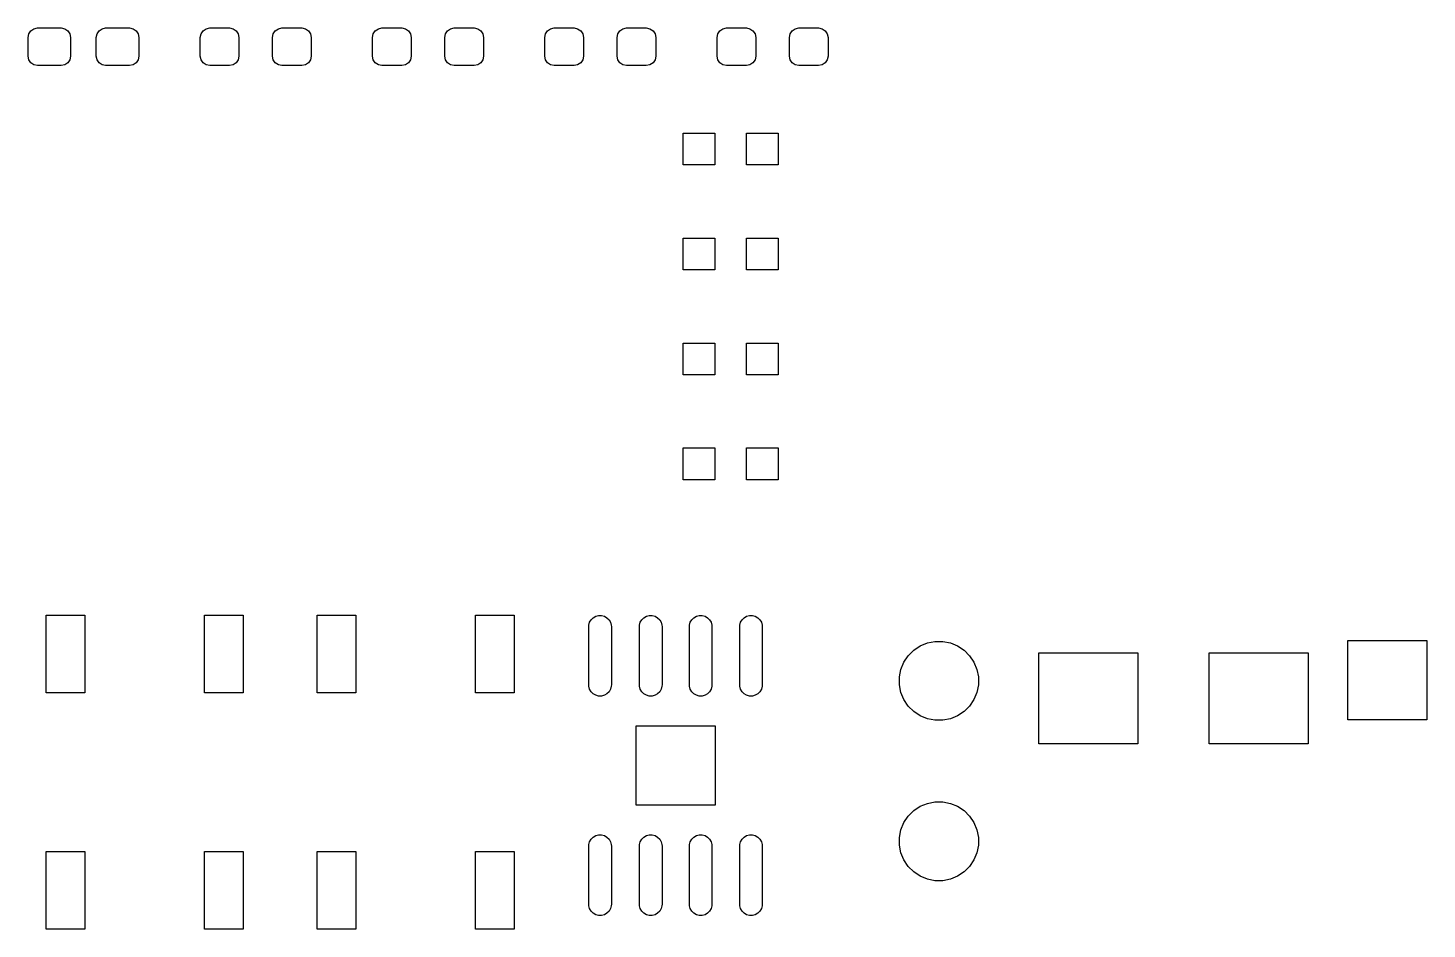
# Model space of a CAD drawing. Header units: inches. Extents: x 5.8 to 18, y -6.4 to -1.3.
# Drawn here: x 8.495 to 9.886, y -4.04 to -3.144 of the extents above; entities that cross this region are included whole.
import ezdxf

# ---------------------------------------------------------------- set-up
doc = ezdxf.new("R2010")
doc.units = ezdxf.units.IN
doc.header["$MEASUREMENT"] = 0
doc.layers.add('F.Cu', color=13, linetype='CONTINUOUS', true_color=0xc83434)

msp = doc.modelspace()

# ---------------------------------------------------------------- linework, layer by layer
at = {"layer": 'F.Cu', "linetype": 'CONTINUOUS'}
for p, q in [((8.4951, -3.1536), (8.4958, -3.1501)), ((8.4951, -3.1723), (8.4951, -3.1536)), ((8.4958, -3.1501), (8.4978, -3.147)), ((8.4978, -3.147), (8.5009, -3.145)), ((8.5009, -3.145), (8.5044, -3.1443)), ((8.5044, -3.1443), (8.5281, -3.1443)), ((8.5281, -3.1443), (8.5316, -3.145)), ((8.5316, -3.145), (8.5347, -3.147)), ((8.5347, -3.147), (8.5367, -3.1501)), ((8.5367, -3.1501), (8.5374, -3.1536)), ((8.5374, -3.1536), (8.5374, -3.1723)), ((8.563, -3.1536), (8.5637, -3.1501)), ((8.563, -3.1723), (8.563, -3.1536)), ((8.5637, -3.1501), (8.5657, -3.147)), ((8.5657, -3.147), (8.5688, -3.145)), ((8.5688, -3.145), (8.5723, -3.1443)), ((8.5723, -3.1443), (8.596, -3.1443)), ((8.596, -3.1443), (8.5995, -3.145)), ((8.5995, -3.145), (8.6026, -3.147)), ((8.6026, -3.147), (8.6046, -3.1501)), ((8.6046, -3.1501), (8.6053, -3.1536)), ((8.6053, -3.1536), (8.6053, -3.1723)), ((8.6663, -3.1536), (8.6671, -3.1501)), ((8.6663, -3.1723), (8.6663, -3.1536)), ((8.6671, -3.1501), (8.6691, -3.147)), ((8.6691, -3.147), (8.6721, -3.145)), ((8.6721, -3.145), (8.6757, -3.1443)), ((8.6757, -3.1443), (8.6954, -3.1443)), ((8.6954, -3.1443), (8.699, -3.145)), ((8.699, -3.145), (8.702, -3.147)), ((8.702, -3.147), (8.704, -3.1501)), ((8.704, -3.1501), (8.7047, -3.1536)), ((8.7047, -3.1536), (8.7047, -3.1723)), ((8.7382, -3.1536), (8.7389, -3.1501)), ((8.7382, -3.1723), (8.7382, -3.1536)), ((8.7389, -3.1501), (8.7409, -3.147)), ((8.7409, -3.147), (8.744, -3.145)), ((8.744, -3.145), (8.7475, -3.1443)), ((8.7475, -3.1443), (8.7672, -3.1443)), ((8.7672, -3.1443), (8.7708, -3.145)), ((8.7708, -3.145), (8.7738, -3.147)), ((8.7738, -3.147), (8.7759, -3.1501)), ((8.7759, -3.1501), (8.7766, -3.1536)), ((8.7766, -3.1536), (8.7766, -3.1723)), ((8.8376, -3.1536), (8.8383, -3.1501)), ((8.8376, -3.1723), (8.8376, -3.1536)), ((8.8383, -3.1501), (8.8403, -3.147)), ((8.8403, -3.147), (8.8434, -3.145)), ((8.8434, -3.145), (8.8469, -3.1443)), ((8.8469, -3.1443), (8.8666, -3.1443)), ((8.8666, -3.1443), (8.8702, -3.145)), ((8.8702, -3.145), (8.8732, -3.147)), ((8.8732, -3.147), (8.8753, -3.1501)), ((8.8753, -3.1501), (8.876, -3.1536)), ((8.876, -3.1536), (8.876, -3.1723)), ((8.9094, -3.1536), (8.9102, -3.1501)), ((8.9094, -3.1723), (8.9094, -3.1536)), ((8.9102, -3.1501), (8.9122, -3.147)), ((8.9122, -3.147), (8.9152, -3.145)), ((8.9152, -3.145), (8.9188, -3.1443)), ((8.9188, -3.1443), (8.9385, -3.1443)), ((8.9385, -3.1443), (8.9421, -3.145)), ((8.9421, -3.145), (8.9451, -3.147)), ((8.9451, -3.147), (8.9471, -3.1501)), ((8.9471, -3.1501), (8.9478, -3.1536)), ((8.9478, -3.1536), (8.9478, -3.1723)), ((9.0089, -3.1536), (9.0096, -3.1501)), ((9.0089, -3.1723), (9.0089, -3.1536)), ((9.0096, -3.1501), (9.0116, -3.147)), ((9.0116, -3.147), (9.0146, -3.145)), ((9.0146, -3.145), (9.0182, -3.1443)), ((9.0182, -3.1443), (9.0379, -3.1443)), ((9.0379, -3.1443), (9.0415, -3.145)), ((9.0415, -3.145), (9.0445, -3.147)), ((9.0445, -3.147), (9.0465, -3.1501)), ((9.0465, -3.1501), (9.0472, -3.1536)), ((9.0472, -3.1536), (9.0472, -3.1723)), ((9.0807, -3.1536), (9.0814, -3.1501)), ((9.0807, -3.1723), (9.0807, -3.1536)), ((9.0814, -3.1501), (9.0834, -3.147)), ((9.0834, -3.147), (9.0865, -3.145)), ((9.0865, -3.145), (9.0901, -3.1443)), ((9.0901, -3.1443), (9.1097, -3.1443)), ((9.1097, -3.1443), (9.1133, -3.145)), ((9.1133, -3.145), (9.1164, -3.147)), ((9.1164, -3.147), (9.1184, -3.1501)), ((9.1184, -3.1501), (9.1191, -3.1536)), ((9.1191, -3.1536), (9.1191, -3.1723)), ((9.1801, -3.1536), (9.1808, -3.1501)), ((9.1801, -3.1723), (9.1801, -3.1536)), ((9.1808, -3.1501), (9.1829, -3.147)), ((9.1829, -3.147), (9.1859, -3.145)), ((9.1859, -3.145), (9.1895, -3.1443)), ((9.1895, -3.1443), (9.2092, -3.1443)), ((9.2092, -3.1443), (9.2127, -3.145)), ((9.2127, -3.145), (9.2158, -3.147)), ((9.2158, -3.147), (9.2178, -3.1501)), ((9.2178, -3.1501), (9.2185, -3.1536)), ((9.2185, -3.1536), (9.2185, -3.1723)), ((9.252, -3.1536), (9.2527, -3.1501)), ((9.252, -3.1723), (9.252, -3.1536)), ((9.2527, -3.1501), (9.2547, -3.147)), ((9.2547, -3.147), (9.2577, -3.145)), ((9.2577, -3.145), (9.2613, -3.1443)), ((9.2613, -3.1443), (9.281, -3.1443)), ((9.281, -3.1443), (9.2846, -3.145)), ((9.2846, -3.145), (9.2876, -3.147)), ((9.2876, -3.147), (9.2896, -3.1501)), ((9.2896, -3.1501), (9.2904, -3.1536)), ((9.2904, -3.1536), (9.2904, -3.1723)), ((8.4958, -3.1759), (8.4951, -3.1723)), ((8.4978, -3.179), (8.4958, -3.1759)), ((8.5009, -3.181), (8.4978, -3.179)), ((8.5044, -3.1817), (8.5009, -3.181)), ((8.5281, -3.1817), (8.5044, -3.1817)), ((8.5316, -3.181), (8.5281, -3.1817)), ((8.5347, -3.179), (8.5316, -3.181)), ((8.5367, -3.1759), (8.5347, -3.179)), ((8.5374, -3.1723), (8.5367, -3.1759)), ((8.5637, -3.1759), (8.563, -3.1723)), ((8.5657, -3.179), (8.5637, -3.1759)), ((8.5688, -3.181), (8.5657, -3.179)), ((8.5723, -3.1817), (8.5688, -3.181)), ((8.596, -3.1817), (8.5723, -3.1817)), ((8.5995, -3.181), (8.596, -3.1817)), ((8.6026, -3.179), (8.5995, -3.181)), ((8.6046, -3.1759), (8.6026, -3.179)), ((8.6053, -3.1723), (8.6046, -3.1759)), ((8.6671, -3.1759), (8.6663, -3.1723)), ((8.6691, -3.179), (8.6671, -3.1759)), ((8.6721, -3.181), (8.6691, -3.179)), ((8.6757, -3.1817), (8.6721, -3.181)), ((8.6954, -3.1817), (8.6757, -3.1817)), ((8.699, -3.181), (8.6954, -3.1817)), ((8.702, -3.179), (8.699, -3.181)), ((8.704, -3.1759), (8.702, -3.179)), ((8.7047, -3.1723), (8.704, -3.1759)), ((8.7389, -3.1759), (8.7382, -3.1723)), ((8.7409, -3.179), (8.7389, -3.1759)), ((8.744, -3.181), (8.7409, -3.179)), ((8.7475, -3.1817), (8.744, -3.181)), ((8.7672, -3.1817), (8.7475, -3.1817)), ((8.7708, -3.181), (8.7672, -3.1817)), ((8.7738, -3.179), (8.7708, -3.181)), ((8.7759, -3.1759), (8.7738, -3.179)), ((8.7766, -3.1723), (8.7759, -3.1759)), ((8.8383, -3.1759), (8.8376, -3.1723)), ((8.8403, -3.179), (8.8383, -3.1759)), ((8.8434, -3.181), (8.8403, -3.179)), ((8.8469, -3.1817), (8.8434, -3.181)), ((8.8666, -3.1817), (8.8469, -3.1817)), ((8.8702, -3.181), (8.8666, -3.1817)), ((8.8732, -3.179), (8.8702, -3.181)), ((8.8753, -3.1759), (8.8732, -3.179)), ((8.876, -3.1723), (8.8753, -3.1759)), ((8.9102, -3.1759), (8.9094, -3.1723)), ((8.9122, -3.179), (8.9102, -3.1759)), ((8.9152, -3.181), (8.9122, -3.179)), ((8.9188, -3.1817), (8.9152, -3.181)), ((8.9385, -3.1817), (8.9188, -3.1817)), ((8.9421, -3.181), (8.9385, -3.1817)), ((8.9451, -3.179), (8.9421, -3.181)), ((8.9471, -3.1759), (8.9451, -3.179)), ((8.9478, -3.1723), (8.9471, -3.1759)), ((9.0096, -3.1759), (9.0089, -3.1723)), ((9.0116, -3.179), (9.0096, -3.1759)), ((9.0146, -3.181), (9.0116, -3.179)), ((9.0182, -3.1817), (9.0146, -3.181)), ((9.0379, -3.1817), (9.0182, -3.1817)), ((9.0415, -3.181), (9.0379, -3.1817)), ((9.0445, -3.179), (9.0415, -3.181)), ((9.0465, -3.1759), (9.0445, -3.179)), ((9.0472, -3.1723), (9.0465, -3.1759)), ((9.0814, -3.1759), (9.0807, -3.1723)), ((9.0834, -3.179), (9.0814, -3.1759)), ((9.0865, -3.181), (9.0834, -3.179)), ((9.0901, -3.1817), (9.0865, -3.181)), ((9.1097, -3.1817), (9.0901, -3.1817)), ((9.1133, -3.181), (9.1097, -3.1817)), ((9.1164, -3.179), (9.1133, -3.181)), ((9.1184, -3.1759), (9.1164, -3.179)), ((9.1191, -3.1723), (9.1184, -3.1759)), ((9.1808, -3.1759), (9.1801, -3.1723)), ((9.1829, -3.179), (9.1808, -3.1759)), ((9.1859, -3.181), (9.1829, -3.179)), ((9.1895, -3.1817), (9.1859, -3.181)), ((9.2092, -3.1817), (9.1895, -3.1817)), ((9.2127, -3.181), (9.2092, -3.1817)), ((9.2158, -3.179), (9.2127, -3.181)), ((9.2178, -3.1759), (9.2158, -3.179)), ((9.2185, -3.1723), (9.2178, -3.1759)), ((9.2527, -3.1759), (9.252, -3.1723)), ((9.2547, -3.179), (9.2527, -3.1759)), ((9.2577, -3.181), (9.2547, -3.179)), ((9.2613, -3.1817), (9.2577, -3.181)), ((9.281, -3.1817), (9.2613, -3.1817)), ((9.2846, -3.181), (9.281, -3.1817)), ((9.2876, -3.179), (9.2846, -3.181)), ((9.2896, -3.1759), (9.2876, -3.179)), ((9.2904, -3.1723), (9.2896, -3.1759)), ((9.1463, -3.2803), (9.1463, -3.2488)), ((9.1463, -3.2488), (9.1778, -3.2488)), ((9.1778, -3.2488), (9.1778, -3.2803)), ((9.2093, -3.2803), (9.2093, -3.2488)), ((9.2093, -3.2488), (9.2407, -3.2488)), ((9.2407, -3.2488), (9.2407, -3.2803)), ((9.1778, -3.2803), (9.1463, -3.2803)), ((9.2407, -3.2803), (9.2093, -3.2803)), ((9.1463, -3.3846), (9.1463, -3.3531)), ((9.1463, -3.3531), (9.1778, -3.3531)), ((9.1778, -3.3531), (9.1778, -3.3846)), ((9.2093, -3.3846), (9.2093, -3.3531)), ((9.2093, -3.3531), (9.2407, -3.3531)), ((9.2407, -3.3531), (9.2407, -3.3846)), ((9.1778, -3.3846), (9.1463, -3.3846)), ((9.2407, -3.3846), (9.2093, -3.3846)), ((9.1463, -3.489), (9.1463, -3.4575)), ((9.1463, -3.4575), (9.1778, -3.4575)), ((9.1778, -3.4575), (9.1778, -3.489)), ((9.2093, -3.489), (9.2093, -3.4575)), ((9.2093, -3.4575), (9.2407, -3.4575)), ((9.2407, -3.4575), (9.2407, -3.489)), ((9.1778, -3.489), (9.1463, -3.489)), ((9.2407, -3.489), (9.2093, -3.489)), ((9.1463, -3.5933), (9.1463, -3.5618)), ((9.1463, -3.5618), (9.1778, -3.5618)), ((9.1778, -3.5618), (9.1778, -3.5933)), ((9.2093, -3.5933), (9.2093, -3.5618)), ((9.2093, -3.5618), (9.2407, -3.5618)), ((9.2407, -3.5618), (9.2407, -3.5933)), ((9.1778, -3.5933), (9.1463, -3.5933)), ((9.2407, -3.5933), (9.2093, -3.5933)), ((8.513, -3.8053), (8.513, -3.7281)), ((8.513, -3.7281), (8.5516, -3.7281)), ((8.5516, -3.7281), (8.5516, -3.8053)), ((8.6705, -3.8053), (8.6705, -3.7281)), ((8.6705, -3.7281), (8.7091, -3.7281)), ((8.7091, -3.7281), (8.7091, -3.8053)), ((8.7825, -3.8053), (8.7825, -3.7281)), ((8.7825, -3.7281), (8.8211, -3.7281)), ((8.8211, -3.7281), (8.8211, -3.8053)), ((8.94, -3.8053), (8.94, -3.7281)), ((8.94, -3.7281), (8.9785, -3.7281)), ((8.9785, -3.7281), (8.9785, -3.8053)), ((9.0526, -3.7394), (9.0527, -3.7379)), ((9.0526, -3.7972), (9.0526, -3.7394)), ((9.0527, -3.7379), (9.0534, -3.7351)), ((9.0534, -3.7351), (9.0549, -3.7325)), ((9.0549, -3.7325), (9.0569, -3.7305)), ((9.0569, -3.7305), (9.0595, -3.729)), ((9.0595, -3.729), (9.0623, -3.7282)), ((9.0623, -3.7282), (9.0652, -3.7282)), ((9.0652, -3.7282), (9.0681, -3.729)), ((9.0681, -3.729), (9.0706, -3.7305)), ((9.0706, -3.7305), (9.0727, -3.7325)), ((9.0727, -3.7325), (9.0741, -3.7351)), ((9.0741, -3.7351), (9.0749, -3.7379)), ((9.0749, -3.7379), (9.075, -3.7394)), ((9.075, -3.7394), (9.075, -3.7972)), ((9.103, -3.7379), (9.1038, -3.7351)), ((9.103, -3.7394), (9.103, -3.7379)), ((9.103, -3.7972), (9.103, -3.7394)), ((9.1038, -3.7351), (9.1053, -3.7325)), ((9.1053, -3.7325), (9.1073, -3.7305)), ((9.1073, -3.7305), (9.1099, -3.729)), ((9.1099, -3.729), (9.1127, -3.7282)), ((9.1127, -3.7282), (9.1156, -3.7282)), ((9.1156, -3.7282), (9.1185, -3.729)), ((9.1185, -3.729), (9.121, -3.7305)), ((9.121, -3.7305), (9.1231, -3.7325)), ((9.1231, -3.7325), (9.1245, -3.7351)), ((9.1245, -3.7351), (9.1253, -3.7379)), ((9.1253, -3.7379), (9.1254, -3.7394)), ((9.1254, -3.7394), (9.1254, -3.7972)), ((9.1526, -3.7394), (9.1527, -3.7379)), ((9.1526, -3.7972), (9.1526, -3.7394)), ((9.1527, -3.7379), (9.1534, -3.7351)), ((9.1534, -3.7351), (9.1549, -3.7325)), ((9.1549, -3.7325), (9.1569, -3.7305)), ((9.1569, -3.7305), (9.1595, -3.729)), ((9.1595, -3.729), (9.1623, -3.7282)), ((9.1623, -3.7282), (9.1652, -3.7282)), ((9.1652, -3.7282), (9.1681, -3.729)), ((9.1681, -3.729), (9.1706, -3.7305)), ((9.1706, -3.7305), (9.1727, -3.7325)), ((9.1727, -3.7325), (9.1741, -3.7351)), ((9.1741, -3.7351), (9.1749, -3.7379)), ((9.1749, -3.7379), (9.175, -3.7394)), ((9.175, -3.7394), (9.175, -3.7972)), ((9.2026, -3.7394), (9.2027, -3.7379)), ((9.2026, -3.7972), (9.2026, -3.7394)), ((9.2027, -3.7379), (9.2034, -3.7351)), ((9.2034, -3.7351), (9.2049, -3.7325)), ((9.2049, -3.7325), (9.2069, -3.7305)), ((9.2069, -3.7305), (9.2095, -3.729)), ((9.2095, -3.729), (9.2123, -3.7282)), ((9.2123, -3.7282), (9.2152, -3.7282)), ((9.2152, -3.7282), (9.2181, -3.729)), ((9.2181, -3.729), (9.2206, -3.7305)), ((9.2206, -3.7305), (9.2227, -3.7325)), ((9.2227, -3.7325), (9.2241, -3.7351)), ((9.2241, -3.7351), (9.2249, -3.7379)), ((9.2249, -3.7379), (9.225, -3.7394)), ((9.225, -3.7394), (9.225, -3.7972)), ((9.3892, -3.7556), (9.3967, -3.7541)), ((9.3967, -3.7541), (9.4044, -3.7541)), ((9.4044, -3.7541), (9.412, -3.7556)), ((9.8071, -3.8319), (9.8071, -3.7531)), ((9.8071, -3.7531), (9.8858, -3.7531)), ((9.8858, -3.7531), (9.8858, -3.8319)), ((9.3659, -3.7747), (9.3702, -3.7683)), ((9.3702, -3.7683), (9.3756, -3.7629)), ((9.3756, -3.7629), (9.382, -3.7586)), ((9.382, -3.7586), (9.3892, -3.7556)), ((9.412, -3.7556), (9.4191, -3.7586)), ((9.4191, -3.7586), (9.4256, -3.7629)), ((9.4256, -3.7629), (9.431, -3.7683)), ((9.431, -3.7683), (9.4353, -3.7747)), ((9.5, -3.8559), (9.5, -3.7654)), ((9.5, -3.7654), (9.5984, -3.7654)), ((9.5984, -3.7654), (9.5984, -3.8559)), ((9.6693, -3.8559), (9.6693, -3.7654)), ((9.6693, -3.7654), (9.7677, -3.7654)), ((9.7677, -3.7654), (9.7677, -3.8559)), ((9.3614, -3.7894), (9.3629, -3.7819)), ((9.3629, -3.7819), (9.3659, -3.7747)), ((9.4353, -3.7747), (9.4383, -3.7819)), ((9.4383, -3.7819), (9.4398, -3.7894)), ((9.3614, -3.7972), (9.3614, -3.7894)), ((9.4398, -3.7894), (9.4398, -3.7972)), ((8.5516, -3.8053), (8.513, -3.8053)), ((8.7091, -3.8053), (8.6705, -3.8053)), ((8.8211, -3.8053), (8.7825, -3.8053)), ((8.9785, -3.8053), (8.94, -3.8053)), ((9.0527, -3.7987), (9.0526, -3.7972)), ((9.0534, -3.8015), (9.0527, -3.7987)), ((9.0549, -3.8041), (9.0534, -3.8015)), ((9.0569, -3.8061), (9.0549, -3.8041)), ((9.0595, -3.8076), (9.0569, -3.8061)), ((9.0623, -3.8084), (9.0595, -3.8076)), ((9.0652, -3.8084), (9.0623, -3.8084)), ((9.0681, -3.8076), (9.0652, -3.8084)), ((9.0706, -3.8061), (9.0681, -3.8076)), ((9.0727, -3.8041), (9.0706, -3.8061)), ((9.0741, -3.8015), (9.0727, -3.8041)), ((9.0749, -3.7987), (9.0741, -3.8015)), ((9.075, -3.7972), (9.0749, -3.7987)), ((9.103, -3.7987), (9.103, -3.7972)), ((9.1038, -3.8015), (9.103, -3.7987)), ((9.1053, -3.8041), (9.1038, -3.8015)), ((9.1073, -3.8061), (9.1053, -3.8041)), ((9.1099, -3.8076), (9.1073, -3.8061)), ((9.1127, -3.8084), (9.1099, -3.8076)), ((9.1156, -3.8084), (9.1127, -3.8084)), ((9.1185, -3.8076), (9.1156, -3.8084)), ((9.121, -3.8061), (9.1185, -3.8076)), ((9.1231, -3.8041), (9.121, -3.8061)), ((9.1245, -3.8015), (9.1231, -3.8041)), ((9.1253, -3.7987), (9.1245, -3.8015)), ((9.1254, -3.7972), (9.1253, -3.7987)), ((9.1527, -3.7987), (9.1526, -3.7972)), ((9.1534, -3.8015), (9.1527, -3.7987)), ((9.1549, -3.8041), (9.1534, -3.8015)), ((9.1569, -3.8061), (9.1549, -3.8041)), ((9.1595, -3.8076), (9.1569, -3.8061)), ((9.1623, -3.8084), (9.1595, -3.8076)), ((9.1652, -3.8084), (9.1623, -3.8084)), ((9.1681, -3.8076), (9.1652, -3.8084)), ((9.1706, -3.8061), (9.1681, -3.8076)), ((9.1727, -3.8041), (9.1706, -3.8061)), ((9.1741, -3.8015), (9.1727, -3.8041)), ((9.1749, -3.7987), (9.1741, -3.8015)), ((9.175, -3.7972), (9.1749, -3.7987)), ((9.2027, -3.7987), (9.2026, -3.7972)), ((9.2034, -3.8015), (9.2027, -3.7987)), ((9.2049, -3.8041), (9.2034, -3.8015)), ((9.2069, -3.8061), (9.2049, -3.8041)), ((9.2095, -3.8076), (9.2069, -3.8061)), ((9.2123, -3.8084), (9.2095, -3.8076)), ((9.2152, -3.8084), (9.2123, -3.8084)), ((9.2181, -3.8076), (9.2152, -3.8084)), ((9.2206, -3.8061), (9.2181, -3.8076)), ((9.2227, -3.8041), (9.2206, -3.8061)), ((9.2241, -3.8015), (9.2227, -3.8041)), ((9.2249, -3.7987), (9.2241, -3.8015)), ((9.225, -3.7972), (9.2249, -3.7987)), ((9.3629, -3.8047), (9.3614, -3.7972)), ((9.3659, -3.8119), (9.3629, -3.8047)), ((9.4383, -3.8047), (9.4353, -3.8119)), ((9.4398, -3.7972), (9.4383, -3.8047)), ((9.3702, -3.8183), (9.3659, -3.8119)), ((9.3756, -3.8237), (9.3702, -3.8183)), ((9.382, -3.828), (9.3756, -3.8237)), ((9.4256, -3.8237), (9.4191, -3.828)), ((9.431, -3.8183), (9.4256, -3.8237)), ((9.4353, -3.8119), (9.431, -3.8183)), ((9.0996, -3.9167), (9.0996, -3.838)), ((9.0996, -3.838), (9.1783, -3.838)), ((9.1783, -3.838), (9.1783, -3.9167)), ((9.3892, -3.831), (9.382, -3.828)), ((9.3967, -3.8325), (9.3892, -3.831)), ((9.4044, -3.8325), (9.3967, -3.8325)), ((9.412, -3.831), (9.4044, -3.8325)), ((9.4191, -3.828), (9.412, -3.831)), ((9.8858, -3.8319), (9.8071, -3.8319)), ((9.5984, -3.8559), (9.5, -3.8559)), ((9.7677, -3.8559), (9.6693, -3.8559)), ((9.1783, -3.9167), (9.0996, -3.9167)), ((9.3756, -3.9223), (9.382, -3.918)), ((9.382, -3.918), (9.3892, -3.9151)), ((9.3892, -3.9151), (9.3967, -3.9136)), ((9.3967, -3.9136), (9.4044, -3.9136)), ((9.4044, -3.9136), (9.412, -3.9151)), ((9.412, -3.9151), (9.4191, -3.918)), ((9.4191, -3.918), (9.4256, -3.9223)), ((9.3629, -3.9413), (9.3659, -3.9342)), ((9.3659, -3.9342), (9.3702, -3.9278)), ((9.3702, -3.9278), (9.3756, -3.9223)), ((9.4256, -3.9223), (9.431, -3.9278)), ((9.431, -3.9278), (9.4353, -3.9342)), ((9.4353, -3.9342), (9.4383, -3.9413)), ((9.0549, -3.9506), (9.0569, -3.9486)), ((9.0569, -3.9486), (9.0595, -3.9471)), ((9.0595, -3.9471), (9.0623, -3.9464)), ((9.0623, -3.9464), (9.0652, -3.9464)), ((9.0652, -3.9464), (9.0681, -3.9471)), ((9.0681, -3.9471), (9.0706, -3.9486)), ((9.0706, -3.9486), (9.0727, -3.9506)), ((9.1053, -3.9506), (9.1073, -3.9486)), ((9.1073, -3.9486), (9.1099, -3.9471)), ((9.1099, -3.9471), (9.1127, -3.9464)), ((9.1127, -3.9464), (9.1156, -3.9464)), ((9.1156, -3.9464), (9.1185, -3.9471)), ((9.1185, -3.9471), (9.121, -3.9486)), ((9.121, -3.9486), (9.1231, -3.9506)), ((9.1549, -3.9506), (9.1569, -3.9486)), ((9.1569, -3.9486), (9.1595, -3.9471)), ((9.1595, -3.9471), (9.1623, -3.9464)), ((9.1623, -3.9464), (9.1652, -3.9464)), ((9.1652, -3.9464), (9.1681, -3.9471)), ((9.1681, -3.9471), (9.1706, -3.9486)), ((9.1706, -3.9486), (9.1727, -3.9506)), ((9.2049, -3.9506), (9.2069, -3.9486)), ((9.2069, -3.9486), (9.2095, -3.9471)), ((9.2095, -3.9471), (9.2123, -3.9464)), ((9.2123, -3.9464), (9.2152, -3.9464)), ((9.2152, -3.9464), (9.2181, -3.9471)), ((9.2181, -3.9471), (9.2206, -3.9486)), ((9.2206, -3.9486), (9.2227, -3.9506)), ((9.3614, -3.9489), (9.3629, -3.9413)), ((9.3614, -3.9566), (9.3614, -3.9489)), ((9.4383, -3.9413), (9.4398, -3.9489)), ((9.4398, -3.9489), (9.4398, -3.9566)), ((8.513, -4.04), (8.513, -3.9628)), ((8.513, -3.9628), (8.5516, -3.9628)), ((8.5516, -3.9628), (8.5516, -4.04)), ((8.6705, -4.04), (8.6705, -3.9628)), ((8.6705, -3.9628), (8.7091, -3.9628)), ((8.7091, -3.9628), (8.7091, -4.04)), ((8.7825, -4.04), (8.7825, -3.9628)), ((8.7825, -3.9628), (8.8211, -3.9628)), ((8.8211, -3.9628), (8.8211, -4.04)), ((8.94, -4.04), (8.94, -3.9628)), ((8.94, -3.9628), (8.9785, -3.9628)), ((8.9785, -3.9628), (8.9785, -4.04)), ((9.0526, -3.9575), (9.0527, -3.956)), ((9.0526, -4.0154), (9.0526, -3.9575)), ((9.0527, -3.956), (9.0534, -3.9532)), ((9.0534, -3.9532), (9.0549, -3.9506)), ((9.0727, -3.9506), (9.0741, -3.9532)), ((9.0741, -3.9532), (9.0749, -3.956)), ((9.0749, -3.956), (9.075, -3.9575)), ((9.075, -3.9575), (9.075, -4.0154)), ((9.103, -3.956), (9.1038, -3.9532)), ((9.103, -3.9575), (9.103, -3.956)), ((9.103, -4.0154), (9.103, -3.9575)), ((9.1038, -3.9532), (9.1053, -3.9506)), ((9.1231, -3.9506), (9.1245, -3.9532)), ((9.1245, -3.9532), (9.1253, -3.956)), ((9.1253, -3.956), (9.1254, -3.9575)), ((9.1254, -3.9575), (9.1254, -4.0154)), ((9.1526, -3.9575), (9.1527, -3.956)), ((9.1526, -4.0154), (9.1526, -3.9575)), ((9.1527, -3.956), (9.1534, -3.9532)), ((9.1534, -3.9532), (9.1549, -3.9506)), ((9.1727, -3.9506), (9.1741, -3.9532)), ((9.1741, -3.9532), (9.1749, -3.956)), ((9.1749, -3.956), (9.175, -3.9575)), ((9.175, -3.9575), (9.175, -4.0154)), ((9.2026, -3.9575), (9.2027, -3.956)), ((9.2026, -4.0154), (9.2026, -3.9575)), ((9.2027, -3.956), (9.2034, -3.9532)), ((9.2034, -3.9532), (9.2049, -3.9506)), ((9.2227, -3.9506), (9.2241, -3.9532)), ((9.2241, -3.9532), (9.2249, -3.956)), ((9.2249, -3.956), (9.225, -3.9575)), ((9.225, -3.9575), (9.225, -4.0154)), ((9.3629, -3.9642), (9.3614, -3.9566)), ((9.4398, -3.9566), (9.4383, -3.9642)), ((9.3659, -3.9713), (9.3629, -3.9642)), ((9.3702, -3.9777), (9.3659, -3.9713)), ((9.4353, -3.9713), (9.431, -3.9777)), ((9.4383, -3.9642), (9.4353, -3.9713)), ((9.3756, -3.9832), (9.3702, -3.9777)), ((9.382, -3.9875), (9.3756, -3.9832)), ((9.3892, -3.9904), (9.382, -3.9875)), ((9.3967, -3.9919), (9.3892, -3.9904)), ((9.412, -3.9904), (9.4044, -3.9919)), ((9.4191, -3.9875), (9.412, -3.9904)), ((9.4256, -3.9832), (9.4191, -3.9875)), ((9.431, -3.9777), (9.4256, -3.9832)), ((9.4044, -3.9919), (9.3967, -3.9919)), ((9.0527, -4.0168), (9.0526, -4.0154)), ((9.0534, -4.0196), (9.0527, -4.0168)), ((9.0749, -4.0168), (9.0741, -4.0196)), ((9.075, -4.0154), (9.0749, -4.0168)), ((9.103, -4.0168), (9.103, -4.0154)), ((9.1038, -4.0196), (9.103, -4.0168)), ((9.1253, -4.0168), (9.1245, -4.0196)), ((9.1254, -4.0154), (9.1253, -4.0168)), ((9.1527, -4.0168), (9.1526, -4.0154)), ((9.1534, -4.0196), (9.1527, -4.0168)), ((9.1749, -4.0168), (9.1741, -4.0196)), ((9.175, -4.0154), (9.1749, -4.0168)), ((9.2027, -4.0168), (9.2026, -4.0154)), ((9.2034, -4.0196), (9.2027, -4.0168)), ((9.2249, -4.0168), (9.2241, -4.0196)), ((9.225, -4.0154), (9.2249, -4.0168)), ((9.0549, -4.0222), (9.0534, -4.0196)), ((9.0569, -4.0243), (9.0549, -4.0222)), ((9.0595, -4.0257), (9.0569, -4.0243)), ((9.0623, -4.0265), (9.0595, -4.0257)), ((9.0652, -4.0265), (9.0623, -4.0265)), ((9.0681, -4.0257), (9.0652, -4.0265)), ((9.0706, -4.0243), (9.0681, -4.0257)), ((9.0727, -4.0222), (9.0706, -4.0243)), ((9.0741, -4.0196), (9.0727, -4.0222)), ((9.1053, -4.0222), (9.1038, -4.0196)), ((9.1073, -4.0243), (9.1053, -4.0222)), ((9.1099, -4.0257), (9.1073, -4.0243)), ((9.1127, -4.0265), (9.1099, -4.0257)), ((9.1156, -4.0265), (9.1127, -4.0265)), ((9.1185, -4.0257), (9.1156, -4.0265)), ((9.121, -4.0243), (9.1185, -4.0257)), ((9.1231, -4.0222), (9.121, -4.0243)), ((9.1245, -4.0196), (9.1231, -4.0222)), ((9.1549, -4.0222), (9.1534, -4.0196)), ((9.1569, -4.0243), (9.1549, -4.0222)), ((9.1595, -4.0257), (9.1569, -4.0243)), ((9.1623, -4.0265), (9.1595, -4.0257)), ((9.1652, -4.0265), (9.1623, -4.0265)), ((9.1681, -4.0257), (9.1652, -4.0265)), ((9.1706, -4.0243), (9.1681, -4.0257)), ((9.1727, -4.0222), (9.1706, -4.0243)), ((9.1741, -4.0196), (9.1727, -4.0222)), ((9.2049, -4.0222), (9.2034, -4.0196)), ((9.2069, -4.0243), (9.2049, -4.0222)), ((9.2095, -4.0257), (9.2069, -4.0243)), ((9.2123, -4.0265), (9.2095, -4.0257)), ((9.2152, -4.0265), (9.2123, -4.0265)), ((9.2181, -4.0257), (9.2152, -4.0265)), ((9.2206, -4.0243), (9.2181, -4.0257)), ((9.2227, -4.0222), (9.2206, -4.0243)), ((9.2241, -4.0196), (9.2227, -4.0222)), ((8.5516, -4.04), (8.513, -4.04)), ((8.7091, -4.04), (8.6705, -4.04)), ((8.8211, -4.04), (8.7825, -4.04)), ((8.9785, -4.04), (8.94, -4.04))]:
    msp.add_line(p, q, dxfattribs=at)

doc.saveas('drawing.dxf')
